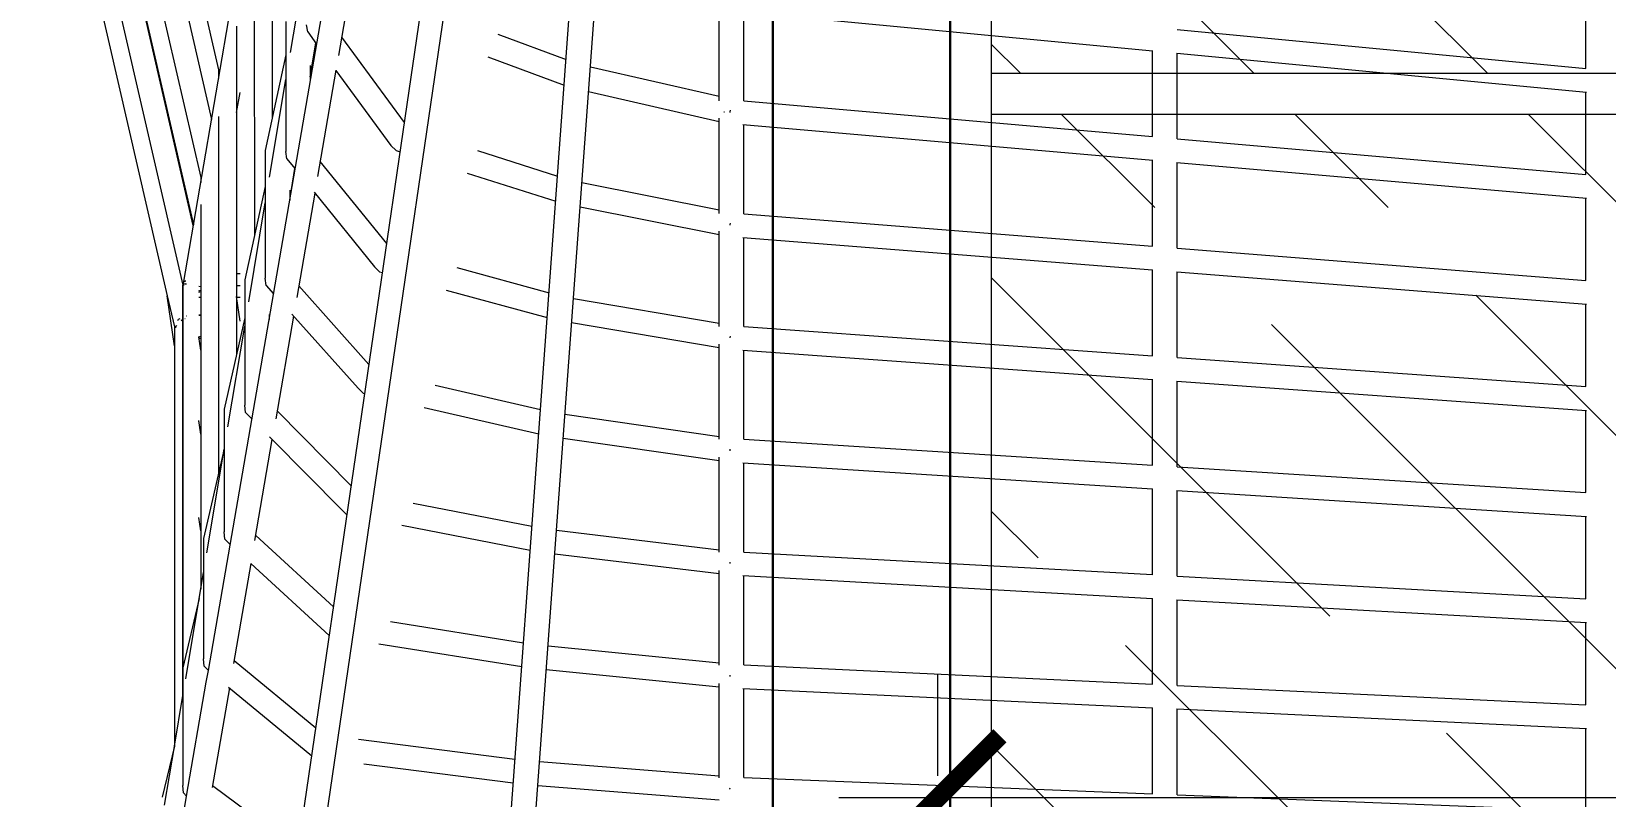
# Model space of a CAD drawing. Header units: millimetres. Extents: x 886808 to 1650903, y -1008069 to 230892.
# Drawn here: x 1018624 to 1020531, y -349636 to -348710 of the extents above; entities that cross this region are included whole.
import ezdxf

# ---------------------------------------------------------------- set-up
doc = ezdxf.new("R2010")
doc.units = ezdxf.units.MM
doc.linetypes.add('ACAD_ISO07W100', pattern=[3, 0, -3])
doc.linetypes.add('CENTER', pattern=[2, 1.25, -0.25, 0.25, -0.25])
doc.layers.get('0').update_dxf_attribs({"lineweight": 0})
for name, color, linetype, lineweight in [('03- Net Cua- 153', 153, 'Continuous', 9), ('8l NET TO', 8, 'Continuous', 9), ('A-Wall', 113, 'Continuous', 30), ('A_Dim', 8, 'Continuous', 5)]:
    doc.layers.add(name, color=color, linetype=linetype, lineweight=lineweight)
doc.styles.add('ISO2', font='')
doc.styles.add('TIÊU ĐỀ', font='arial.ttf', dxfattribs={"height": 230})
doc.styles.get('ISO2').set_extended_font_data('.VnAvantH')
doc.dimstyles.new('1-100', dxfattribs={"dimtxt": 230, "dimasz": 150, "dimexe": 150, "dimexo": 300, "dimgap": 90, "dimtad": 1, "dimdec": 0, "dimrnd": 5, "dimzin": 0, "dimtxsty": 'TIÊU ĐỀ', "dimblk": 'ARCHTICK', "dimcen": 100, "dimdle": 120, "dimclrd": 256, "dimclre": 256, "dimclrt": 2, "dimadec": 0, "dimazin": 0, "dimtfac": 1, "dimtdec": 0, "dimtix": 1, "dimtmove": 1, "dimatfit": 3, "dimldrblk": 'OPEN30', "dimfxl": 900, "dimtolj": 1, "dimtzin": 0, "dimlwd": 13, "dimlwe": 13, "dimarcsym": 1})
doc.dimstyles.new('Copy of 1-100-Ll', dxfattribs={"dimtxt": 700, "dimasz": 150, "dimexe": 150, "dimexo": 300, "dimgap": 90, "dimtad": 1, "dimdec": 0, "dimrnd": 5, "dimzin": 0, "dimtxsty": 'ISO2', "dimblk": 'ARCHTICK', "dimcen": 100, "dimdle": 120, "dimclrd": 256, "dimclre": 256, "dimclrt": 2, "dimadec": 0, "dimazin": 0, "dimtfac": 1, "dimtdec": 0, "dimtix": 1, "dimtmove": 1, "dimatfit": 3, "dimldrblk": 'OPEN30', "dimfxl": 900, "dimtolj": 1, "dimtzin": 0, "dimlwd": 13, "dimlwe": 13, "dimarcsym": 1})

# ---------------------------------------------------------------- blocks, each defined once
blk = doc.blocks.new('A$C62D649C3')
at = {"transparency": 33554636}
for p, q in [((3586, 10645.4), (4235.1, 14426.9)), ((3616.4, 10176.7), (4235.1, 13757)), ((3638.8, 9371.7), (4236, 13452.1)), ((3935.7, 9359.1), (4227, 13339.8)), ((3729.3, 9792.9), (4205.6, 13047.5)), ((4006.8, 9919.9), (4235.1, 13039.6)), ((3477.8, 11562), (3628.6, 10904)), ((3469.9, 11497.6), (3620.1, 10844)), ((3446.8, 11470.9), (3607, 10773.7)), ((3411.2, 11399.8), (3585.3, 10643.4)), ((3598, 10715.4), (3441.4, 11395.5)), ((3442.1, 11394.1), (3598.2, 10716.3)), ((3402, 11344.6), (3566.4, 10630.5)), ((3693.6, 11181.2), (3693.7, 10845.1)), ((3671.9, 11067.9), (3672.1, 10702.7)), ((3715.8, 10924.9), (3735.3, 11041.5)), ((3796.8, 11053.2), (3774, 10921.4)), ((5285.1, 10905.8), (5285.1, 11005.5)), ((4235.1, 10866.7), (4235.1, 10982.5)), ((4263.8, 10974.3), (4760.3, 10927)), ((4265.1, 10866.4), (4265.1, 10974.2)), ((3650.3, 10957), (3650.4, 10559.7)), ((3710.3, 10962.7), (3710.3, 10805.2)), ((3736.6, 10950), (3735.3, 10958.8)), ((3736.6, 10950), (3747.4, 10935.2)), ((3967.1, 10947.3), (4049.7, 10916.8)), ((4790.1, 10953), (5285.1, 10905.8)), ((3739.8, 10895.7), (3746.6, 10936.3)), ((3853.7, 10840.3), (3777.9, 10943.8)), ((4760.1, 10823.2), (4760.1, 10927.1)), ((3710.3, 10922.1), (3685.3, 10806.2)), ((3739.8, 10909.3), (3739.8, 10891.1)), ((3954.9, 10919.8), (4047.4, 10885.7)), ((4079.1, 10907.8), (4235.1, 10872.1)), ((4789.5, 10924.3), (5285.8, 10877)), ((4790.1, 10820.6), (4790.1, 10924.2)), ((3628.6, 10904), (3628.6, 10893.6)), ((3690.5, 10774.1), (3710.3, 10892.2)), ((3770.9, 10903.5), (3748.7, 10775.1)), ((3770.9, 10903.2), (3837.5, 10812.4)), ((3650.5, 10852.5), (3654.7, 10876.8)), ((4076.9, 10877.9), (4235.1, 10841.7)), ((5285.1, 10777.4), (5285.1, 10877.1)), ((4241.3, 10853.1), (4241.4, 10853.3)), ((4241.3, 10853), (4241.3, 10853.1)), ((4248.5, 10852.6), (4248.6, 10853.3)), ((4248.6, 10853.3), (4248.8, 10855.3)), ((4265.1, 10866.4), (4760.1, 10823.2)), ((3628.6, 10847.5), (3628.7, 10416.1)), ((4235.1, 10730), (4235.1, 10845.6)), ((4263.8, 10837.8), (4760.3, 10794.5)), ((4265.1, 10729.8), (4265.1, 10837.6)), ((3843.7, 10806.4), (3837.5, 10812.4)), ((4760.1, 10823.2), (4760.1, 10823.2)), ((4790.1, 10820.6), (5285.1, 10777.4)), ((3685.3, 10806.2), (3685.3, 10651.6)), ((3711.5, 10796.4), (3710.3, 10805.2)), ((3711.5, 10796.4), (3721.2, 10784.4)), ((3832.3, 10693.9), (3751.9, 10793.2)), ((3843.7, 10806.4), (3848.6, 10804.9)), ((3942.5, 10806.3), (4039.3, 10775.5)), ((4760.1, 10690.5), (4760.1, 10794.5)), ((3607, 10773.7), (3607, 10767.5)), ((3715.3, 10749.2), (3721.2, 10784.4)), ((3721.2, 10784.4), (3721.3, 10784.2)), ((3930, 10779), (4037.1, 10744.9)), ((4789.5, 10791.9), (5285.8, 10748.6)), ((4790.1, 10688.2), (4790.1, 10791.9)), ((3685.3, 10762.9), (3660.4, 10649.6)), ((3714.8, 10758.5), (3714.8, 10746.4)), ((3745.2, 10754.8), (3723.4, 10628.5)), ((3744.4, 10755.8), (3817.5, 10665.5)), ((4068.8, 10767.6), (4235.1, 10734.7)), ((3607, 10740.8), (3607, 10275.3)), ((3665.2, 10623), (3685.3, 10743)), ((4066.7, 10738), (4235.1, 10704.7)), ((5285.1, 10648.9), (5285.1, 10748.6)), ((4248.5, 10716.6), (4248.7, 10718.4)), ((4248.5, 10716), (4248.5, 10716.6)), ((4265.1, 10729.8), (4760.1, 10690.6)), ((4235.1, 10593.3), (4235.1, 10708.7)), ((4263.8, 10701.2), (4760.2, 10661.8)), ((4265.1, 10593.2), (4265.1, 10701.1)), ((4790.1, 10688.2), (5285.1, 10648.9)), ((3823.7, 10659.4), (3817.5, 10665.5)), ((3823.7, 10659.4), (3827.1, 10658.5)), ((3917.2, 10664.6), (4029, 10634.1)), ((4760.1, 10557.9), (4760.1, 10661.9)), ((4789.5, 10659.5), (5285.8, 10620.1)), ((4790.1, 10555.8), (4790.1, 10659.5)), ((3585.3, 10643.4), (3585.1, 10643.1)), ((3585.1, 10643.1), (3585.1, 10643)), ((3585.1, 10643), (3585.1, 10144.1)), ((3585.5, 10642.6), (3585.3, 10643.4)), ((3585.3, 10643.4), (3585.3, 10145.7)), ((3586.8, 10643.9), (3585.9, 10643)), ((3585.9, 10643), (3586, 10642.3)), ((3586, 10645.4), (3587.1, 10645.2)), ((3587.9, 10648.2), (3587.6, 10647.5)), ((3588.6, 10648.5), (3587.9, 10648.2)), ((3588, 10645.1), (3587.9, 10645)), ((3587.9, 10645.1), (3589.8, 10644.8)), ((3604.7, 10642.2), (3607, 10641.8)), ((3650.5, 10657.3), (3654.7, 10657.3)), ((3650.5, 10643), (3654.7, 10643)), ((3660.4, 10649.6), (3660.3, 10498.1)), ((3686.5, 10642.8), (3685.3, 10651.6)), ((3686.5, 10642.8), (3695.2, 10633)), ((3810.8, 10547.2), (3725.8, 10642.3)), ((3575.1, 10569.9), (3566.4, 10630.5)), ((3566.4, 10630.5), (3575.1, 10593)), ((3604.7, 10636.3), (3607, 10637.2)), ((3604.7, 10634.7), (3607, 10635.6)), ((3604.7, 10628.7), (3607, 10628.7)), ((3654.8, 10599.5), (3650.5, 10629.5)), ((3650.5, 10628.7), (3654.8, 10628.7)), ((3904.3, 10637.4), (4026.8, 10604)), ((4058.6, 10627.3), (4235.1, 10597.4)), ((3581.8, 10602.4), (3579.8, 10601.6)), ((3588.3, 10602.6), (3587.9, 10602.5)), ((3589.8, 10605.8), (3589.2, 10605.6)), ((3607, 10606.9), (3604.7, 10606.9)), ((3607, 10606.6), (3604.7, 10606.6)), ((3660.4, 10603.9), (3635.4, 10493)), ((3689.8, 10607.6), (3689.8, 10601.6)), ((3719.5, 10605.9), (3698, 10481.5)), ((3717.6, 10608), (3797.6, 10518.5)), ((5285.1, 10520.4), (5285.1, 10620.2)), ((3575.7, 10594.2), (3575.1, 10593)), ((3575.1, 10593), (3575.1, 10084.6)), ((3578, 10594.5), (3576.5, 10593)), ((3576.5, 10593), (3576.5, 10591.8)), ((3579.8, 10601.6), (3578.9, 10600)), ((3585, 10601.4), (3583.5, 10600)), ((3585.1, 10601.4), (3585, 10601.4)), ((3639.9, 10471.6), (3660.4, 10593.8)), ((4056.4, 10598.1), (4235.1, 10567.8)), ((4265.1, 10593.3), (4760.1, 10557.9)), ((3604.7, 10580.8), (3607, 10581.6)), ((3607, 10564.6), (3604.7, 10580.6)), ((3604.7, 10579.1), (3607, 10579.1)), ((4235.1, 10456.6), (4235.1, 10571.8)), ((4248.5, 10580), (4248.7, 10581.5)), ((4248.5, 10579.4), (4248.5, 10580)), ((4263.8, 10564.7), (4760.2, 10529.2)), ((4265.1, 10456.7), (4265.1, 10564.6)), ((4790.1, 10555.8), (5285.1, 10520.4)), ((4760.1, 10425.3), (4760.1, 10529.3)), ((4789.5, 10527.2), (5285.8, 10491.7)), ((4790.1, 10423.4), (4790.1, 10527.1)), ((3803.7, 10512.4), (3797.6, 10518.5)), ((3803.7, 10512.4), (3805.7, 10512)), ((3891.1, 10522.3), (4018.7, 10492.8)), ((3635.4, 10493), (3635.3, 10344.5)), ((3661.4, 10489.2), (3660.3, 10498.1)), ((3667.7, 10482.8), (3661.4, 10489.2)), ((3699.6, 10491.1), (3789.4, 10400.3)), ((3877.8, 10495.3), (4016.5, 10463.2)), ((5285.1, 10392), (5285.1, 10491.8)), ((3607, 10463.2), (3604.7, 10479.4)), ((3607, 10462.9), (3604.7, 10479)), ((3667.7, 10482.8), (3669, 10481.4)), ((3667.7, 10482.8), (3669, 10481.5)), ((4048.3, 10487), (4235.1, 10460.1)), ((3672.5, 10334.2), (3693.7, 10456.5)), ((3690.5, 10459.7), (3693.7, 10456.5)), ((3693.7, 10456.5), (3777.6, 10371.6)), ((3693.7, 10456.5), (3693.7, 10456.5)), ((4046.2, 10458.1), (4235.1, 10430.9)), ((4265.1, 10456.7), (4760.1, 10425.3)), ((3635.4, 10445.1), (3610.4, 10336.5)), ((3614.4, 10319.2), (3635.4, 10444.6)), ((4235.1, 10319.9), (4235.1, 10434.8)), ((4248.4, 10443.3), (4248.6, 10444.7)), ((4248.4, 10442.8), (4248.4, 10443.3)), ((4263.7, 10428.1), (4760.2, 10396.6)), ((4265.1, 10320.1), (4265.1, 10428)), ((4760.1, 10425.3), (4760.1, 10425.3)), ((4790.1, 10423.4), (5285.1, 10392)), ((4760.1, 10292.6), (4760.1, 10396.6)), ((4789.4, 10394.8), (5285.8, 10363.3)), ((4790.1, 10290.9), (4790.1, 10394.7)), ((3864.3, 10379.4), (4008.3, 10351.5)), ((3607, 10345.7), (3604.7, 10361.9)), ((3783.7, 10365.4), (3777.6, 10371.6)), ((3783.7, 10365.4), (3784.2, 10365.3)), ((5285.1, 10263.5), (5285.1, 10363.3)), ((3610.4, 10336.5), (3610.4, 10190.9)), ((3636.4, 10335.6), (3635.3, 10344.5)), ((3642.6, 10329.1), (3636.4, 10335.6)), ((3673.6, 10340.2), (3767.9, 10253.9)), ((3850.6, 10352.5), (4006.2, 10322.3)), ((4038, 10346.6), (4235.1, 10322.9)), ((3642.6, 10329.1), (3642.7, 10329.1)), ((4035.9, 10318), (4235.1, 10294)), ((4265.1, 10320.1), (4760.1, 10292.7)), ((3667.7, 10306.2), (3646.7, 10185)), ((3667.7, 10306.2), (3762.8, 10219.2)), ((4235.1, 10183.2), (4235.1, 10297.7)), ((4248.4, 10306.6), (4248.5, 10307.9)), ((4248.4, 10306.2), (4248.4, 10306.6)), ((3588.8, 10166.6), (3610.4, 10295.4)), ((4263.7, 10291.6), (4760.1, 10264)), ((4265.1, 10183.5), (4265.1, 10291.5)), ((4790.1, 10291), (5285.1, 10263.5)), ((3605.1, 10264), (3585.4, 10179.9)), ((4760.1, 10160), (4760.1, 10264)), ((4789.4, 10262.4), (5285.8, 10234.8)), ((4790.1, 10158.6), (4790.1, 10262.4)), ((3836.9, 10235.9), (3998, 10210.3)), ((5285.1, 10135.1), (5285.1, 10234.9)), ((3822.7, 10209), (3995.9, 10181.5)), ((4027.8, 10206.4), (4235.1, 10185.8)), ((3611.3, 10182), (3610.4, 10190.9)), ((3647.4, 10188.9), (3746.5, 10107.2)), ((4265.1, 10183.6), (4760.1, 10160.1)), ((3585.4, 10179.9), (3585.4, 10037.4)), ((3616.4, 10176.7), (3611.3, 10182)), ((3613.8, 10162.3), (3616.4, 10176.7)), ((4025.7, 10177.8), (4235.1, 10157)), ((4248.3, 10169.9), (4248.4, 10171.1)), ((4248.3, 10169.5), (4248.3, 10169.9)), ((3575.2, 10085.1), (3585.4, 10146.2)), ((3590, 10024.4), (3613.8, 10162.3)), ((3641.7, 10155.6), (3620.8, 10035.1)), ((3640.5, 10156.5), (3741.5, 10073.2)), ((4235.1, 10046.6), (4235.1, 10160.7)), ((4263.7, 10155), (4760.1, 10131.4)), ((4265.1, 10047), (4265.1, 10154.9)), ((4790.1, 10158.6), (5285.1, 10135.1)), ((4760.1, 10027.4), (4760.1, 10131.4)), ((4789.4, 10130), (5285.8, 10106.4)), ((4790.1, 10026.2), (4790.1, 10130)), ((5285.1, 10135), (5285.1, 10135.1)), ((5285.1, 10006.6), (5285.1, 10106.4)), ((3798, 10093.3), (3987.7, 10069.1)), ((3575.2, 10085.1), (3560.4, 10023.3)), ((3563.2, 10013.7), (3575.1, 10084.6)), ((3804.8, 10063.6), (3985.6, 10040.6)), ((4017.5, 10066.2), (4235.1, 10048.9)), ((3586.3, 10028.4), (3585.4, 10037.4)), ((3621.2, 10037.4), (3725, 9960.4)), ((4015.4, 10037.4), (4235.1, 10019.9)), ((4248.2, 10033.3), (4248.3, 10034.4)), ((4248.2, 10032.9), (4248.2, 10033.3)), ((4265.1, 10047), (4760.1, 10027.4)), ((3497.3, 9487.6), (3590, 10024.4)), ((3590, 10024.4), (3586.3, 10028.4)), ((4760.1, 10027.4), (4760.1, 10027.4)), ((4790.1, 10026.2), (5285.1, 10006.6))]:
    blk.add_line(p, q, dxfattribs=at)
blk = doc.blocks.new('_ArchTick')
at = {"color": 0, "linetype": 'ByBlock', "const_width": 0.15}
blk.add_lwpolyline([(-0.5, -0.5), (0.5, 0.5)], dxfattribs=at)
blk = doc.blocks.new('*D658')
at = {"layer": 'A_Dim', "lineweight": 13, "transparency": 16777216}
for p, q in [((1019721.8, -349611.2), (1019721.8, -349487.5)), ((1025171.8, -349611.2), (1025171.8, -349487.5)), ((1019601.8, -349637.5), (1025291.8, -349637.5))]:
    blk.add_line(p, q, dxfattribs=at)
at = {"layer": 'Defpoints', "color": 0, "transparency": 16777216}
for p in [(1025171.8, -349637.5), (1019721.8, -349911.2), (1025171.8, -349911.2)]:
    blk.add_point(p, dxfattribs=at)
at = {"layer": 'A_Dim', "lineweight": 13, "transparency": 16777216, "xscale": 150, "yscale": 150, "zscale": 150, "rotation": 180}
blk.add_blockref('_ArchTick', (1019721.8, -349637.5), dxfattribs=at)
at = {"layer": 'A_Dim', "lineweight": 13, "transparency": 16777216, "xscale": 150, "yscale": 150, "zscale": 150}
blk.add_blockref('_ArchTick', (1025171.8, -349637.5), dxfattribs=at)
at = {"layer": 'A_Dim', "color": 2, "transparency": 16777216, "insert": (1022446.8, -349430), "char_height": 230, "attachment_point": 5, "style": 'TIÊU ĐỀ'}
blk.add_mtext('\\A1;5450', dxfattribs=at)
blk = doc.blocks.new('_Open30')
at = {"color": 0, "linetype": 'ByBlock', "lineweight": -2}
for p, q in [((-1, 0.268), (0, 0)), ((0, 0), (-1, -0.268)), ((0, 0), (-1, 0))]:
    blk.add_line(p, q, dxfattribs=at)
blk = doc.blocks.new('*D1485')
at = {"layer": 'A_Dim', "lineweight": 13, "transparency": 16777216}
for p, q in [((1019521.8, -351110.1), (1019521.8, -343046.5)), ((1047521.8, -346125.5), (1047521.8, -343046.5)), ((1019401.8, -343196.5), (1047641.8, -343196.5))]:
    blk.add_line(p, q, dxfattribs=at)
at = {"layer": 'Defpoints', "color": 0, "transparency": 16777216}
for p in [(1047521.8, -343196.5), (1047521.8, -346425.5), (1019521.8, -351410.1)]:
    blk.add_point(p, dxfattribs=at)
at = {"layer": 'A_Dim', "lineweight": 13, "transparency": 16777216, "xscale": 150, "yscale": 150, "zscale": 150, "rotation": 180}
blk.add_blockref('_ArchTick', (1019521.8, -343196.5), dxfattribs=at)
at = {"layer": 'A_Dim', "lineweight": 13, "transparency": 16777216, "xscale": 150, "yscale": 150, "zscale": 150}
blk.add_blockref('_ArchTick', (1047521.8, -343196.5), dxfattribs=at)
at = {"layer": 'A_Dim', "color": 2, "transparency": 16777216, "insert": (1033521.8, -342744.5), "char_height": 700, "attachment_point": 5, "style": 'ISO2'}
blk.add_mtext('\\A1;28000', dxfattribs=at)

msp = doc.modelspace()

# ---------------------------------------------------------------- hatches: boundary and pattern name
at = {"layer": 'A_Dim', "transparency": 33554534}
h = msp.add_hatch(dxfattribs=at)
h.set_pattern_fill('GOST_WOOD', color=256, scale=100, angle=45)
h.set_pattern_definition([(135, (-400027.74, -231402.14), (424.26407, 424.26407), [1000, -200]), (135, (-399744.9, -231402.14), (424.26407, 424.26407), [600, -150, 300, -150]), (135, (-399391.34, -231472.86), (424.26407, 424.26407), [1000, -200])])
h.paths.add_polyline_path([(1030886.8, -348810.1), (1029841.8, -348810.1), (1029841.8, -351360.1), (1030886.8, -351360.1)])
h.paths.add_polyline_path([(1030886.8, -348260.1), (1029841.8, -348260.1), (1029841.8, -348760.1), (1030886.8, -348760.1)])
h.paths.add_polyline_path([(1029791.8, -348260.1), (1028186.8, -348260.1), (1028186.8, -348760.1), (1029791.8, -348760.1)])
h.paths.add_polyline_path([(1028136.8, -348260.1), (1026531.8, -348260.1), (1026531.8, -348760.1), (1028136.8, -348760.1)])
h.paths.add_polyline_path([(1026481.8, -348260.1), (1025436.8, -348260.1), (1025436.8, -348760.1), (1026481.8, -348760.1)])
h.paths.add_polyline_path([(1026481.8, -348810.1), (1025436.8, -348810.1), (1025436.8, -351360.1), (1026481.8, -351360.1)])
h.paths.add_polyline_path([(1028186.8, -350660.1), (1028136.8, -350660.1), (1028136.8, -351360.1), (1028186.8, -351360.1)])
h.paths.add_polyline_path([(1029791.8, -350660.1), (1028186.8, -350660.1), (1028186.8, -351360.1), (1029791.8, -351360.1)])
h.paths.add_polyline_path([(1028136.8, -350660.1), (1026531.8, -350660.1), (1026531.8, -351360.1), (1028136.8, -351360.1)])
h.paths.add_polyline_path([(1025136.8, -348810.1), (1024141.8, -348810.1), (1024141.8, -351360.1), (1025136.8, -351360.1)])
h.paths.add_polyline_path([(1025136.8, -348260.1), (1024141.8, -348260.1), (1024141.8, -348760.1), (1025136.8, -348760.1)])
h.paths.add_polyline_path([(1024091.8, -348260.1), (1022486.8, -348260.1), (1022486.8, -348760.1), (1024091.8, -348760.1)])
h.paths.add_polyline_path([(1022436.8, -348260.1), (1020831.8, -348260.1), (1020831.8, -348760.1), (1022436.8, -348760.1)])
h.paths.add_polyline_path([(1020781.8, -348260.1), (1019786.8, -348260.1), (1019786.8, -348760.1), (1020781.8, -348760.1)])
h.paths.add_polyline_path([(1020781.8, -348810.1), (1019786.8, -348810.1), (1019786.8, -351360.1), (1020781.8, -351360.1)])
h.paths.add_polyline_path([(1022436.8, -348810.1), (1020831.8, -348810.1), (1020831.8, -351360.1), (1022436.8, -351360.1)])
h.paths.add_polyline_path([(1024091.8, -348810.1), (1022486.8, -348810.1), (1022486.8, -351360.1), (1024091.8, -351360.1)])
h.paths.add_polyline_path([(1045811.7, -348810.1), (1044261.9, -348810.1), (1044261.9, -351360.1), (1045811.7, -351360.1)])
h.paths.add_polyline_path([(1041291.8, -350660.1), (1039686.8, -350660.1), (1039686.8, -351360.1), (1041291.8, -351360.1)])
h.paths.add_polyline_path([(1039636.8, -350660.1), (1038031.8, -350660.1), (1038031.8, -351360.1), (1039636.8, -351360.1)])
h.paths.add_polyline_path([(1035541.8, -350660.1), (1033936.8, -350660.1), (1033936.8, -351360.1), (1035541.8, -351360.1)])
h.paths.add_polyline_path([(1033886.8, -350660.1), (1032281.8, -350660.1), (1032281.8, -351360.1), (1033886.8, -351360.1)])
h.paths.add_polyline_path([(1044211.9, -348810.1), (1042686.8, -348810.1), (1042686.8, -351360.1), (1044211.9, -351360.1)])
h.paths.add_polyline_path([(1044211.9, -348260.1), (1042686.8, -348260.1), (1042686.8, -348760.1), (1044211.9, -348760.1)])
h.paths.add_polyline_path([(1045737, -348260.1), (1045036.8, -348260.1), (1044261.9, -348260.1), (1044261.9, -348760.1), (1045737, -348760.1)])
h.paths.add_polyline_path([(1047436.8, -348817.9), (1045861.7, -348810.1), (1045861.7, -351360.1), (1047436.8, -351367.9)])
h.paths.add_polyline_path([(1047386.8, -348260.1), (1045837, -348260.1), (1045837, -348760.1), (1047386.8, -348760.1)])
h.paths.add_polyline_path([(1031186.8, -348810.1), (1031186.8, -351360.1), (1032231.8, -351360.1), (1032231.8, -348810.1)])
h.paths.add_polyline_path([(1031186.8, -348260.1), (1031186.8, -348760.1), (1032231.8, -348760.1), (1032231.8, -348260.1)])
h.paths.add_polyline_path([(1032281.8, -348260.1), (1032281.8, -348760.1), (1035541.8, -348760.1), (1035541.8, -348260.1)])
h.paths.add_polyline_path([(1036636.8, -348760.1), (1036636.8, -348260.1), (1035591.8, -348260.1), (1035591.8, -348760.1)])
h.paths.add_polyline_path([(1036636.8, -348810.1), (1035591.8, -348810.1), (1035591.8, -351360.1), (1036636.8, -351360.1)])
h.paths.add_polyline_path([(1037981.8, -348760.1), (1037981.8, -348260.1), (1036936.8, -348260.1), (1036936.8, -348760.1)])
h.paths.add_polyline_path([(1036936.8, -351360.1), (1037981.8, -351360.1), (1037981.8, -348810.1), (1036936.8, -348810.1)])
h.paths.add_polyline_path([(1041291.8, -348760.1), (1041291.8, -348260.1), (1038031.8, -348260.1), (1038031.8, -348760.1)])
h.paths.add_polyline_path([(1042386.8, -348760.1), (1042386.8, -348260.1), (1041341.8, -348260.1), (1041341.8, -348760.1)])
h.paths.add_polyline_path([(1041341.8, -351360.1), (1042386.8, -351360.1), (1042386.8, -348810.1), (1041341.8, -348810.1)])

# ---------------------------------------------------------------- linework, layer by layer
at = {"layer": '03- Net Cua- 153', "linetype": 'Continuous', "transparency": 33554636}
for points in [[(1019736.8, -348210.1), (1025186.8, -348210.1), (1025186.8, -351410.1), (1019736.8, -351410.1)], [(1019786.8, -348260.1), (1025136.8, -348260.1), (1025136.8, -351360.1), (1019786.8, -351360.1)], [(1019786.8, -348760.1), (1025136.8, -348760.1), (1025136.8, -348810.1), (1019786.8, -348810.1)]]:
    msp.add_lwpolyline(points, close=True, dxfattribs=at)
at = {"layer": '8l NET TO', "color": 251, "linetype": 'CENTER', "ltscale": 1000, "true_color": 0x636466, "transparency": 33554636}
msp.add_line((1019521.8, -344100.9), (1019521.8, -362079.6), dxfattribs=at)
at = {"layer": 'A-Wall', "transparency": 33554636}
msp.add_line((1019521.8, -351197.4), (1019521.8, -346208.1), dxfattribs=at)
for points in [[(1019521.8, -351410.1), (1019736.8, -351410.1), (1019736.8, -348210.1), (1019521.8, -348210.1)], [(1019736.8, -348210.1), (1047436.8, -348210.1), (1047436.8, -351410.1), (1019736.8, -351410.1)]]:
    msp.add_lwpolyline(points, close=True, dxfattribs=at)

# ---------------------------------------------------------------- block references
at = {"layer": 'A_Dim', "linetype": 'ACAD_ISO07W100', "transparency": 33554534}
msp.add_blockref('A$C62D649C3', (1015221.7, -359660.1), dxfattribs=at)

# ---------------------------------------------------------------- dimensions: what is measured, and where the dimension line sits
at = {"layer": 'A_Dim', "transparency": 33554636}
dim = msp.add_linear_dim(base=(1047521.8, -343196.5), p1=(1019521.8, -351410.1), p2=(1047521.8, -346425.5), dimstyle='Copy of 1-100-Ll', dxfattribs=at)
dim.commit()
dim.dimension.update_dxf_attribs({"geometry": '*D1485', "text_midpoint": (1033521.8, -342744.5)})
dim = msp.add_linear_dim(base=(1025171.8, -349637.5), p1=(1019721.8, -349911.2), p2=(1025171.8, -349911.2), dimstyle='1-100', override={"dimscale": 1}, dxfattribs=at)
dim.commit()
dim.dimension.update_dxf_attribs({"geometry": '*D658', "text_midpoint": (1022446.8, -349430)})

doc.saveas('drawing.dxf')
